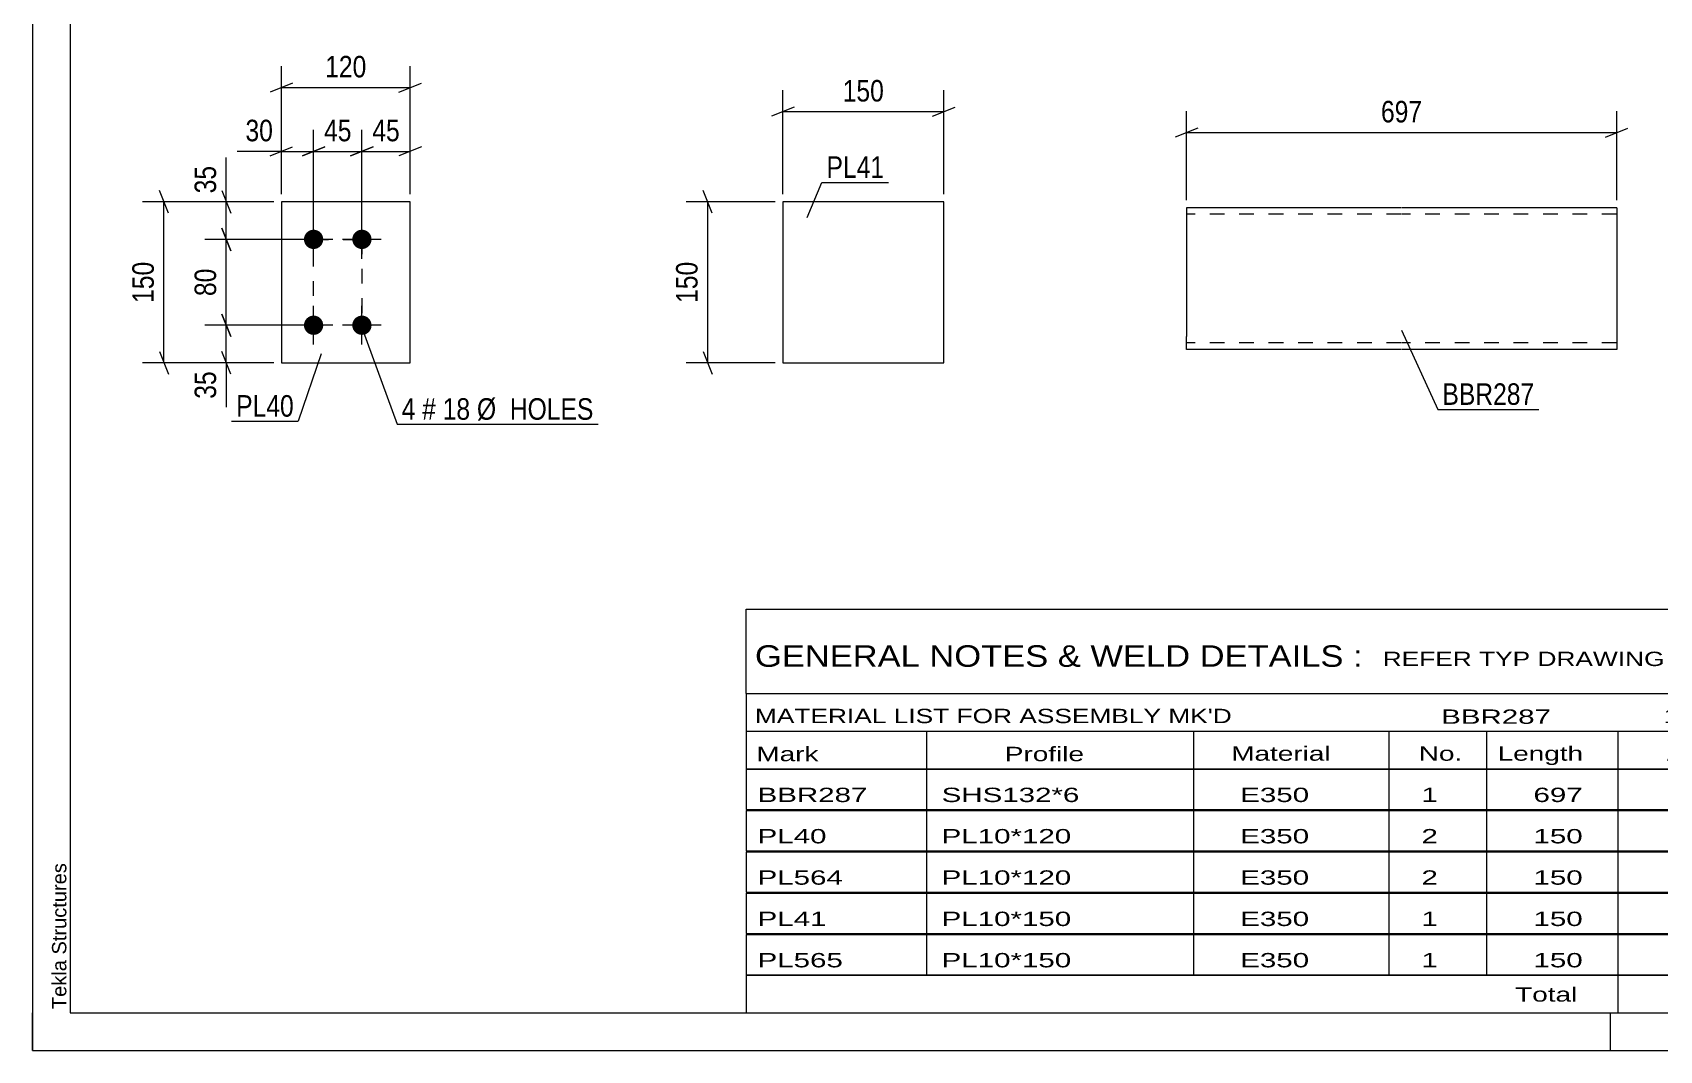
# Model space of a CAD drawing. Header units: millimetres. Extents: x 0 to 420, y 0 to 297.
# Drawn here: x 0 to 216.5, y 0 to 135.5 of the extents above; entities that cross this region are included whole.
import ezdxf

# ---------------------------------------------------------------- set-up
doc = ezdxf.new("R2010")
doc.units = ezdxf.units.MM
doc.linetypes.add('DXK_LINE_DOT2', pattern=[3.9198, 1.9599, -1.9599])
doc.styles.add('Arial', font='ARIAL.TTF', dxfattribs={"height": 0.2})
doc.styles.add('Arial Narrow', font='ARIALN.TTF', dxfattribs={"height": 0.2})

# ---------------------------------------------------------------- blocks, each defined once
blk = doc.blocks.new('Unknown-585697837-1128')
at = {"color": 5, "linetype": 'Continuous'}
for p, q in [((0, 297), (0, 0)), ((5, 292), (5, 5)), ((0, 0), (0, 5)), ((5, 5), (415, 5)), ((210, 0), (210, 5)), ((0, 0), (420, 0))]:
    blk.add_line(p, q, dxfattribs=at)
at = {"color": 174, "linetype": 'Continuous', "style": 'Arial'}
blk.add_text('Tekla Structures', height=1.9102, rotation=90, dxfattribs=at).set_placement((4.5, 5.5))
blk = doc.blocks.new('Part-585697837-1584 - 1568')
at = {"color": 2, "linetype": 'Continuous'}
for p, q in [((50.27, 112.94), (33.12, 112.94)), ((33.12, 112.94), (33.12, 91.51)), ((50.27, 91.51), (50.27, 112.94)), ((33.12, 91.51), (50.27, 91.51))]:
    blk.add_line(p, q, dxfattribs=at)
blk = doc.blocks.new('Bolt-585697837-1589 - 1568')
at = {"linetype": 'Continuous'}
for points in [[(37.41, 106.66, -1), (37.41, 109.23, -1)], [(43.84, 106.66, -1), (43.84, 109.23, -1)], [(37.41, 95.23, -1), (37.41, 97.8, -1)], [(43.84, 95.23, -1), (43.84, 97.8, -1)]]:
    blk.add_hatch(color=1, dxfattribs=at).paths.add_polyline_path(points)
at = {"color": 1, "linetype": 'Continuous'}
for p, q in [((37.41, 105.37), (37.41, 110.51)), ((43.84, 105.37), (43.84, 110.51)), ((39.98, 107.94), (34.84, 107.94)), ((46.41, 107.94), (41.27, 107.94)), ((37.41, 93.94), (37.41, 99.09)), ((43.84, 93.94), (43.84, 99.09)), ((39.98, 96.51), (34.84, 96.51)), ((46.41, 96.51), (41.27, 96.51))]:
    blk.add_line(p, q, dxfattribs=at)
blk = doc.blocks.new('Part-585697837-1544 - 1528')
at = {"color": 2, "linetype": 'Continuous'}
for p, q in [((121.29, 112.94), (99.86, 112.94)), ((99.86, 112.94), (99.86, 91.51)), ((121.29, 91.51), (121.29, 112.94)), ((99.86, 91.51), (121.29, 91.51))]:
    blk.add_line(p, q, dxfattribs=at)
blk = doc.blocks.new('Part-585697837-1431 - 1415')
at = {"color": 2, "linetype": 'Continuous'}
for p, q in [((182.16, 112.16), (153.59, 112.16)), ((153.59, 112.16), (153.59, 95.02)), ((210.84, 112.16), (182.26, 112.16)), ((210.84, 112.16), (210.84, 93.3)), ((153.59, 93.81), (153.59, 95.02)), ((153.59, 93.43), (153.59, 93.81)), ((153.59, 93.3), (153.59, 93.43)), ((182.16, 93.3), (153.59, 93.3)), ((210.84, 93.3), (182.26, 93.3))]:
    blk.add_line(p, q, dxfattribs=at)
at = {"color": 7, "linetype": 'DXK_LINE_DOT2'}
for p, q in [((182.16, 111.3), (153.59, 111.3)), ((210.84, 111.3), (182.26, 111.3)), ((153.59, 94.36), (153.59, 95.02)), ((153.59, 93.81), (153.59, 94.69)), ((153.59, 94.16), (153.59, 94.23)), ((153.59, 94.16), (153.59, 94.23)), ((182.16, 94.16), (153.59, 94.16)), ((153.59, 93.3), (153.59, 93.3)), ((210.84, 94.16), (182.26, 94.16)), ((210.84, 94.16), (210.84, 94.23))]:
    blk.add_line(p, q, dxfattribs=at)
blk = doc.blocks.new('Rectangle-585697837-1704 - 1568')
at = {"color": 1, "linetype": 'DXK_LINE_DOT2'}
blk.add_lwpolyline([(37.41, 107.94), (43.84, 107.94), (43.84, 96.51), (37.41, 96.51), (37.41, 107.94)], close=True, dxfattribs=at)
blk = doc.blocks.new('StraightDimension-585697837-1591 - 1568')
at = {"color": 7, "linetype": 'Continuous'}
for p, q in [((33.12, 113.94), (33.12, 131)), ((50.27, 113.94), (50.27, 131)), ((34.62, 128.75), (31.62, 127.55)), ((33.12, 128.15), (50.27, 128.15)), ((48.77, 127.55), (51.77, 128.75))]:
    blk.add_line(p, q, dxfattribs=at)
at = {"color": 0}
blk.add_wipeout([(45.04, 128.9), (45.04, 133.1), (38.35, 133.1), (38.35, 128.9)], dxfattribs=at)
at = {"color": 3, "style": 'Arial Narrow'}
blk.add_text('120', height=2.863, dxfattribs=at).set_placement((38.95, 129.5))
blk = doc.blocks.new('StraightDimension-585697837-1691 - 1568')
at = {"color": 7, "linetype": 'Continuous'}
for p, q in [((25.18, 98.01), (26.38, 95.01)), ((36.41, 96.51), (22.93, 96.51)), ((25.78, 91.51), (25.78, 96.51)), ((32.12, 91.51), (22.93, 91.51)), ((26.38, 90.01), (25.18, 93.01))]:
    blk.add_line(p, q, dxfattribs=at)
at = {"color": 0}
blk.add_wipeout([(25.03, 90.99), (20.83, 90.99), (20.83, 86.13), (25.03, 86.13)], dxfattribs=at)
at = {"color": 7, "linetype": 'Continuous'}
blk.add_line((25.78, 91.51), (25.78, 85.61), dxfattribs=at)
blk.add_line((25.78, 91.51), (25.78, 85.61), dxfattribs=at)
at = {"color": 3, "style": 'Arial Narrow'}
blk.add_text('35', height=2.863, rotation=90.0002, dxfattribs=at).set_placement((24.43, 86.73))
blk = doc.blocks.new('StraightDimension-585697837-1627 - 1568')
at = {"color": 7, "linetype": 'Continuous'}
for p, q in [((37.41, 108.94), (37.41, 122.5)), ((43.84, 108.94), (43.84, 122.5)), ((35.91, 119.05), (38.91, 120.25)), ((37.41, 119.65), (43.84, 119.65)), ((45.34, 120.25), (42.34, 119.05))]:
    blk.add_line(p, q, dxfattribs=at)
at = {"color": 0}
blk.add_wipeout([(43.05, 120.4), (43.05, 124.6), (38.2, 124.6), (38.2, 120.4)], dxfattribs=at)
at = {"color": 3, "style": 'Arial Narrow'}
blk.add_text('45', height=2.863, dxfattribs=at).set_placement((38.8, 121))
blk = doc.blocks.new('StraightDimension-585697837-1611 - 1568')
at = {"color": 7, "linetype": 'Continuous'}
for p, q in [((43.84, 108.94), (43.84, 122.5)), ((50.27, 113.94), (50.27, 122.5)), ((42.34, 119.05), (45.34, 120.25)), ((43.84, 119.65), (50.27, 119.65)), ((51.77, 120.25), (48.77, 119.05))]:
    blk.add_line(p, q, dxfattribs=at)
at = {"color": 0}
blk.add_wipeout([(49.48, 120.4), (49.48, 124.6), (44.62, 124.6), (44.62, 120.4)], dxfattribs=at)
at = {"color": 3, "style": 'Arial Narrow'}
blk.add_text('45', height=2.863, dxfattribs=at).set_placement((45.22, 121))
blk = doc.blocks.new('StraightDimension-585697837-1637 - 1568')
at = {"color": 7, "linetype": 'Continuous'}
for p, q in [((33.12, 113.94), (33.12, 122.5)), ((37.41, 108.94), (37.41, 122.5)), ((31.62, 119.05), (34.62, 120.25)), ((33.12, 119.65), (37.41, 119.65)), ((38.91, 120.25), (35.91, 119.05))]:
    blk.add_line(p, q, dxfattribs=at)
at = {"color": 0}
blk.add_wipeout([(32.6, 120.4), (32.6, 124.6), (27.74, 124.6), (27.74, 120.4)], dxfattribs=at)
at = {"color": 7, "linetype": 'Continuous'}
blk.add_line((33.12, 119.65), (27.22, 119.65), dxfattribs=at)
blk.add_line((33.12, 119.65), (27.22, 119.65), dxfattribs=at)
at = {"color": 3, "style": 'Arial Narrow'}
blk.add_text('30', height=2.863, dxfattribs=at).set_placement((28.34, 121))
blk = doc.blocks.new('StraightDimension-585697837-1651 - 1568')
at = {"color": 7, "linetype": 'Continuous'}
for p, q in [((32.12, 112.94), (14.64, 112.94)), ((18.09, 111.44), (16.89, 114.44)), ((17.49, 91.51), (17.49, 112.94)), ((32.12, 91.51), (14.64, 91.51)), ((16.89, 93.01), (18.09, 90.01))]:
    blk.add_line(p, q, dxfattribs=at)
at = {"color": 0}
blk.add_wipeout([(16.74, 105.57), (12.54, 105.57), (12.54, 98.89), (16.74, 98.89)], dxfattribs=at)
at = {"color": 3, "style": 'Arial Narrow'}
blk.add_text('150', height=2.863, rotation=90.0002, dxfattribs=at).set_placement((16.14, 99.49))
blk = doc.blocks.new('StraightDimension-585697837-1668 - 1568')
at = {"color": 7, "linetype": 'Continuous'}
for p, q in [((32.12, 112.94), (22.93, 112.94)), ((25.18, 114.44), (26.38, 111.44)), ((25.78, 107.94), (25.78, 112.94)), ((26.38, 106.44), (25.18, 109.44)), ((36.41, 107.94), (22.93, 107.94))]:
    blk.add_line(p, q, dxfattribs=at)
at = {"color": 0}
blk.add_wipeout([(25.03, 118.32), (20.83, 118.32), (20.83, 113.47), (25.03, 113.47)], dxfattribs=at)
at = {"color": 7, "linetype": 'Continuous'}
blk.add_line((25.78, 112.94), (25.78, 118.85), dxfattribs=at)
blk.add_line((25.78, 112.94), (25.78, 118.85), dxfattribs=at)
at = {"color": 3, "style": 'Arial Narrow'}
blk.add_text('35', height=2.863, rotation=90.0002, dxfattribs=at).set_placement((24.43, 114.07))
blk = doc.blocks.new('StraightDimension-585697837-1681 - 1568')
at = {"color": 7, "linetype": 'Continuous'}
for p, q in [((25.18, 109.44), (26.38, 106.44)), ((36.41, 107.94), (22.93, 107.94)), ((25.78, 96.51), (25.78, 107.94)), ((26.38, 95.01), (25.18, 98.01)), ((36.41, 96.51), (22.93, 96.51))]:
    blk.add_line(p, q, dxfattribs=at)
at = {"color": 0}
blk.add_wipeout([(25.03, 104.66), (20.83, 104.66), (20.83, 99.8), (25.03, 99.8)], dxfattribs=at)
at = {"color": 3, "style": 'Arial Narrow'}
blk.add_text('80', height=2.863, rotation=90.0002, dxfattribs=at).set_placement((24.43, 100.4))
blk = doc.blocks.new('StraightDimension-585697837-1546 - 1528')
at = {"color": 7, "linetype": 'Continuous'}
for p, q in [((98.86, 112.94), (87.01, 112.94)), ((90.46, 111.44), (89.26, 114.44)), ((89.86, 91.51), (89.86, 112.94)), ((98.86, 91.51), (87.01, 91.51)), ((89.26, 93.01), (90.46, 90.01))]:
    blk.add_line(p, q, dxfattribs=at)
at = {"color": 0}
blk.add_wipeout([(89.11, 105.57), (84.91, 105.57), (84.91, 98.89), (89.11, 98.89)], dxfattribs=at)
at = {"color": 3, "style": 'Arial Narrow'}
blk.add_text('150', height=2.863, rotation=90.0002, dxfattribs=at).set_placement((88.51, 99.49))
blk = doc.blocks.new('StraightDimension-585697837-1555 - 1528')
at = {"color": 7, "linetype": 'Continuous'}
for p, q in [((99.86, 113.94), (99.86, 127.79)), ((121.29, 113.94), (121.29, 127.79)), ((101.36, 125.54), (98.36, 124.34)), ((99.86, 124.94), (121.29, 124.94)), ((119.79, 124.34), (122.79, 125.54))]:
    blk.add_line(p, q, dxfattribs=at)
at = {"color": 0}
blk.add_wipeout([(113.92, 125.69), (113.92, 129.89), (107.23, 129.89), (107.23, 125.69)], dxfattribs=at)
at = {"color": 3, "style": 'Arial Narrow'}
blk.add_text('150', height=2.863, dxfattribs=at).set_placement((107.83, 126.29))
blk = doc.blocks.new('StraightDimension-585697837-1515 - 1415')
at = {"color": 7, "linetype": 'Continuous'}
for p, q in [((153.59, 113.16), (153.59, 125.01)), ((210.84, 113.16), (210.84, 125.01)), ((155.09, 122.76), (152.09, 121.56)), ((153.59, 122.16), (210.84, 122.16)), ((209.34, 121.56), (212.34, 122.76))]:
    blk.add_line(p, q, dxfattribs=at)
at = {"color": 0}
blk.add_wipeout([(185.56, 122.91), (185.56, 127.11), (178.87, 127.11), (178.87, 122.91)], dxfattribs=at)
at = {"color": 3, "style": 'Arial Narrow'}
blk.add_text('697', height=2.863, dxfattribs=at).set_placement((179.47, 123.51))
blk = doc.blocks.new('Unknown-585697837-3438')
at = {"color": 7, "linetype": 'Continuous'}
for p, q in [((95, 58.75), (255, 58.75)), ((95, 47.5), (95, 58.75)), ((255, 58.75), (255, 47.5)), ((95, 47.5), (255, 47.5)), ((95, 47.5), (95, 42.5)), ((255, 47.5), (255, 42.5)), ((95, 42.5), (255, 42.5)), ((95, 42.5), (95, 37.5)), ((119, 42.5), (119, 37.5)), ((154.5, 42.5), (154.5, 37.5)), ((180.5, 42.5), (180.5, 37.5)), ((193.5, 42.5), (193.5, 37.5)), ((211, 42.5), (211, 37.5)), ((233, 42.5), (233, 37.5)), ((255, 42.5), (255, 37.5)), ((95, 37.5), (255, 37.5)), ((95, 37.45), (95, 32.05)), ((95, 37.45), (255, 37.45)), ((119, 37.5), (119, 32)), ((154.5, 37.5), (154.5, 32)), ((180.5, 37.5), (180.5, 32)), ((193.5, 37.5), (193.5, 32)), ((211, 37.5), (211, 32)), ((233, 37.5), (233, 32)), ((255, 37.45), (255, 32.05)), ((95, 32.05), (255, 32.05)), ((95, 31.95), (95, 26.55)), ((95, 31.95), (255, 31.95)), ((119, 32), (119, 26.5)), ((154.5, 32), (154.5, 26.5)), ((180.5, 32), (180.5, 26.5)), ((193.5, 32), (193.5, 26.5)), ((211, 32), (211, 26.5)), ((233, 32), (233, 26.5)), ((255, 31.95), (255, 26.55)), ((95, 26.55), (255, 26.55)), ((95, 26.45), (95, 21.05)), ((95, 26.45), (255, 26.45)), ((119, 26.5), (119, 21)), ((154.5, 26.5), (154.5, 21)), ((180.5, 26.5), (180.5, 21)), ((193.5, 26.5), (193.5, 21)), ((211, 26.5), (211, 21)), ((233, 26.5), (233, 21)), ((255, 26.45), (255, 21.05)), ((95, 21.05), (255, 21.05)), ((95, 20.95), (95, 15.55)), ((95, 20.95), (255, 20.95)), ((119, 21), (119, 15.5)), ((154.5, 21), (154.5, 15.5)), ((180.5, 21), (180.5, 15.5)), ((193.5, 21), (193.5, 15.5)), ((211, 21), (211, 15.5)), ((233, 21), (233, 15.5)), ((255, 20.95), (255, 15.55)), ((95, 15.55), (255, 15.55)), ((95, 15.45), (95, 10.05)), ((95, 15.45), (255, 15.45)), ((119, 15.5), (119, 10)), ((154.5, 15.5), (154.5, 10)), ((180.5, 15.5), (180.5, 10)), ((193.5, 15.5), (193.5, 10)), ((211, 15.5), (211, 10)), ((233, 15.5), (233, 10)), ((255, 15.45), (255, 10.05)), ((95, 10.05), (255, 10.05)), ((95, 10), (255, 10)), ((95, 10), (95, 5)), ((211, 10), (211, 5)), ((233, 10), (233, 5)), ((255, 10), (255, 5)), ((95, 5), (255, 5))]:
    blk.add_line(p, q, dxfattribs=at)
at = {"color": 7, "style": 'Arial Narrow'}
for s, height, width, p in [('GENERAL NOTES & WELD DETAILS :', 2.8633, 1.4, (96.15, 51.06)), ('REFER TYP DRAWING TYP-01', 1.9089, 1.6, (179.7, 51.16)), ("MATERIAL LIST FOR ASSEMBLY MK'D", 1.9089, 1.6, (96.15, 43.56)), ('No. Required', 1.9089, 1.6, (226.41, 43.56)), ('BBR287', 1.909, 1.794707, (187.48, 43.47)), ('1', 1.91, 1.794707, (217.08, 43.56)), ('Mark', 1.909, 1.7, (96.34, 38.5)), ('Profile', 1.909, 1.7, (129.41, 38.5)), ('Material', 1.909, 1.7, (159.54, 38.56)), ('No.', 1.909, 1.7, (184.5, 38.56)), ('Length', 1.909, 1.7, (195, 38.56)), ('Area', 1.909, 1.7, (217.5, 38.56)), ('Weight', 1.909, 1.7, (237, 38.56))]:
    blk.add_text(s, height=height, dxfattribs=dict(at, width=width)).set_placement(p)
at = {"color": 7, "linetype": 'Continuous', "style": 'Arial Narrow'}
for s, height, width, p in [('BBR287', 1.909, 1.794707, (96.5, 33.06)), ('SHS132*6', 1.909, 1.794707, (121, 33.06)), ('E350', 1.909, 1.794707, (160.74, 33.06)), ('1', 1.91, 1.794707, (184.86, 33.06)), ('697', 1.909, 1.794707, (199.77, 33.06)), ('0.4', 1.909, 1.794707, (221.32, 33.06)), ('16.5', 1.909, 1.794707, (240.14, 33.06)), ('PL40', 1.909, 1.794707, (96.5, 27.56)), ('PL10*120', 1.909, 1.794707, (121, 27.56)), ('E350', 1.909, 1.794707, (160.74, 27.56)), ('2', 1.91, 1.794707, (184.86, 27.56)), ('150', 1.909, 1.794707, (199.77, 27.56)), ('0.0', 1.909, 1.794707, (221.32, 27.56)), ('2.8', 1.909, 1.794707, (242.33, 27.56)), ('PL564', 1.909, 1.794707, (96.5, 22.06)), ('PL10*120', 1.909, 1.794707, (121, 22.06)), ('E350', 1.909, 1.794707, (160.74, 22.06)), ('2', 1.91, 1.794707, (184.86, 22.06)), ('150', 1.909, 1.794707, (199.77, 22.06)), ('0.0', 1.909, 1.794707, (221.32, 22.06)), ('2.8', 1.909, 1.794707, (242.33, 22.06)), ('PL41', 1.909, 1.794707, (96.5, 16.56)), ('PL10*150', 1.909, 1.794707, (121, 16.56)), ('E350', 1.909, 1.794707, (160.74, 16.56)), ('1', 1.91, 1.794707, (184.86, 16.56)), ('150', 1.909, 1.794707, (199.77, 16.56)), ('0.1', 1.909, 1.794707, (221.32, 16.56)), ('1.8', 1.909, 1.794707, (242.33, 16.56)), ('PL565', 1.909, 1.794707, (96.5, 11.06)), ('PL10*150', 1.909, 1.794707, (121, 11.06)), ('E350', 1.909, 1.794707, (160.74, 11.06)), ('150', 1.909, 1.794707, (199.77, 11.06)), ('0.1', 1.909, 1.794707, (221.32, 11.06)), ('1.8', 1.909, 1.794707, (242.33, 11.06)), ('1', 1.91, 1.794707, (184.86, 11.06)), ('Total', 1.909, 1.7, (197.33, 6.5)), ('0.6', 1.909, 1.794707, (220.83, 6.5)), ('25.7', 1.909, 1.794707, (240.14, 6.5))]:
    blk.add_text(s, height=height, dxfattribs=dict(at, width=width)).set_placement(p)
blk = doc.blocks.new('Mark-585697837-1585 - 1568')
at = {"color": 0}
blk.add_wipeout([(50.96, 83.94), (50.96, 86.94), (49.13, 86.94), (49.13, 83.94)], dxfattribs=at)
blk.add_wipeout([(50.96, 83.94), (50.96, 86.94), (49.13, 86.94), (49.13, 83.94)], dxfattribs=at)
at = {"color": 7, "linetype": 'Continuous'}
blk.add_line((43.85, 96.08), (48.53, 83.34), dxfattribs=at)
at = {"color": 0}
blk.add_wipeout([(53.69, 83.94), (53.69, 86.94), (51.86, 86.94), (51.86, 83.94)], dxfattribs=at)
blk.add_wipeout([(53.69, 83.94), (53.69, 86.94), (51.86, 86.94), (51.86, 83.94)], dxfattribs=at)
at = {"color": 3, "style": 'Arial Narrow'}
blk.add_text('4', height=2.86, dxfattribs=at).set_placement((49.13, 83.94))
at = {"color": 0}
blk.add_wipeout([(58.25, 83.94), (58.25, 86.94), (54.59, 86.94), (54.59, 83.94)], dxfattribs=at)
blk.add_wipeout([(58.25, 83.94), (58.25, 86.94), (54.59, 86.94), (54.59, 83.94)], dxfattribs=at)
at = {"color": 3, "style": 'Arial Narrow'}
blk.add_text('#', height=2.86, dxfattribs=at).set_placement((51.86, 83.94))
at = {"color": 0}
blk.add_wipeout([(74.67, 83.94), (74.67, 86.94), (59.15, 86.94), (59.15, 83.94)], dxfattribs=at)
blk.add_wipeout([(74.67, 83.94), (74.67, 86.94), (59.15, 86.94), (59.15, 83.94)], dxfattribs=at)
at = {"color": 7, "linetype": 'Continuous'}
blk.add_line((48.53, 83.34), (75.27, 83.34), dxfattribs=at)
at = {"color": 3, "style": 'Arial Narrow'}
for s, p in [('18', (54.59, 83.94)), ('Ø  HOLES', (59.15, 83.94))]:
    blk.add_text(s, height=2.863, dxfattribs=at).set_placement(p)
blk = doc.blocks.new('Mark-585697837-1580 - 1568')
at = {"color": 0}
blk.add_wipeout([(34.77, 84.35), (34.77, 87.35), (27.1, 87.35), (27.1, 84.35)], dxfattribs=at)
blk.add_wipeout([(34.77, 84.35), (34.77, 87.35), (27.1, 87.35), (27.1, 84.35)], dxfattribs=at)
at = {"color": 30, "linetype": 'Continuous'}
for p in [(38.4, 92.71), (26.5, 83.75)]:
    blk.add_line(p, (35.37, 83.75), dxfattribs=at)
at = {"color": 3, "style": 'Arial Narrow'}
blk.add_text('PL40', height=2.863, dxfattribs=at).set_placement((27.1, 84.35))
blk = doc.blocks.new('Mark-585697837-1540 - 1528')
at = {"color": 0}
blk.add_wipeout([(113.34, 116.13), (113.34, 119.13), (105.67, 119.13), (105.67, 116.13)], dxfattribs=at)
blk.add_wipeout([(113.34, 116.13), (113.34, 119.13), (105.67, 119.13), (105.67, 116.13)], dxfattribs=at)
at = {"color": 30, "linetype": 'Continuous'}
for p, q in [((103.1, 110.85), (105.07, 115.53)), ((105.07, 115.53), (113.94, 115.53))]:
    blk.add_line(p, q, dxfattribs=at)
at = {"color": 3, "style": 'Arial Narrow'}
blk.add_text('PL41', height=2.863, dxfattribs=at).set_placement((105.67, 116.13))
blk = doc.blocks.new('Mark-585697837-1427 - 1415')
at = {"color": 0}
blk.add_wipeout([(199.89, 85.92), (199.89, 88.92), (187.65, 88.92), (187.65, 85.92)], dxfattribs=at)
blk.add_wipeout([(199.89, 85.92), (199.89, 88.92), (187.65, 88.92), (187.65, 85.92)], dxfattribs=at)
at = {"color": 30, "linetype": 'Continuous'}
for p, q in [((182.21, 95.87), (187.05, 85.32)), ((187.05, 85.32), (200.49, 85.32))]:
    blk.add_line(p, q, dxfattribs=at)
at = {"color": 3, "style": 'Arial Narrow'}
blk.add_text('BBR287', height=2.863, dxfattribs=at).set_placement((187.65, 85.92))

msp = doc.modelspace()

# ---------------------------------------------------------------- block references
for name in ['Unknown-585697837-1128', 'Part-585697837-1584 - 1568', 'Part-585697837-1544 - 1528', 'Bolt-585697837-1589 - 1568', 'Part-585697837-1431 - 1415', 'Rectangle-585697837-1704 - 1568', 'Unknown-585697837-3438']:
    msp.add_blockref(name, (0, 0))

# ---------------------------------------------------------------- next in the draw order: block references
for name in ['StraightDimension-585697837-1591 - 1568', 'StraightDimension-585697837-1515 - 1415', 'StraightDimension-585697837-1546 - 1528', 'StraightDimension-585697837-1691 - 1568', 'Mark-585697837-1585 - 1568', 'Mark-585697837-1427 - 1415']:
    msp.add_blockref(name, (0, 0))

# ---------------------------------------------------------------- next in the draw order: block references
for name in ['StraightDimension-585697837-1555 - 1528', 'StraightDimension-585697837-1627 - 1568']:
    msp.add_blockref(name, (0, 0))

# ---------------------------------------------------------------- next in the draw order: block references
for name in ['StraightDimension-585697837-1637 - 1568', 'StraightDimension-585697837-1611 - 1568', 'Mark-585697837-1540 - 1528']:
    msp.add_blockref(name, (0, 0))

# ---------------------------------------------------------------- next in the draw order: block references
msp.add_blockref('StraightDimension-585697837-1651 - 1568', (0, 0))

# ---------------------------------------------------------------- next in the draw order: block references
for name in ['StraightDimension-585697837-1668 - 1568', 'Mark-585697837-1580 - 1568']:
    msp.add_blockref(name, (0, 0))

# ---------------------------------------------------------------- next in the draw order: block references
msp.add_blockref('StraightDimension-585697837-1681 - 1568', (0, 0))

doc.saveas('drawing.dxf')
